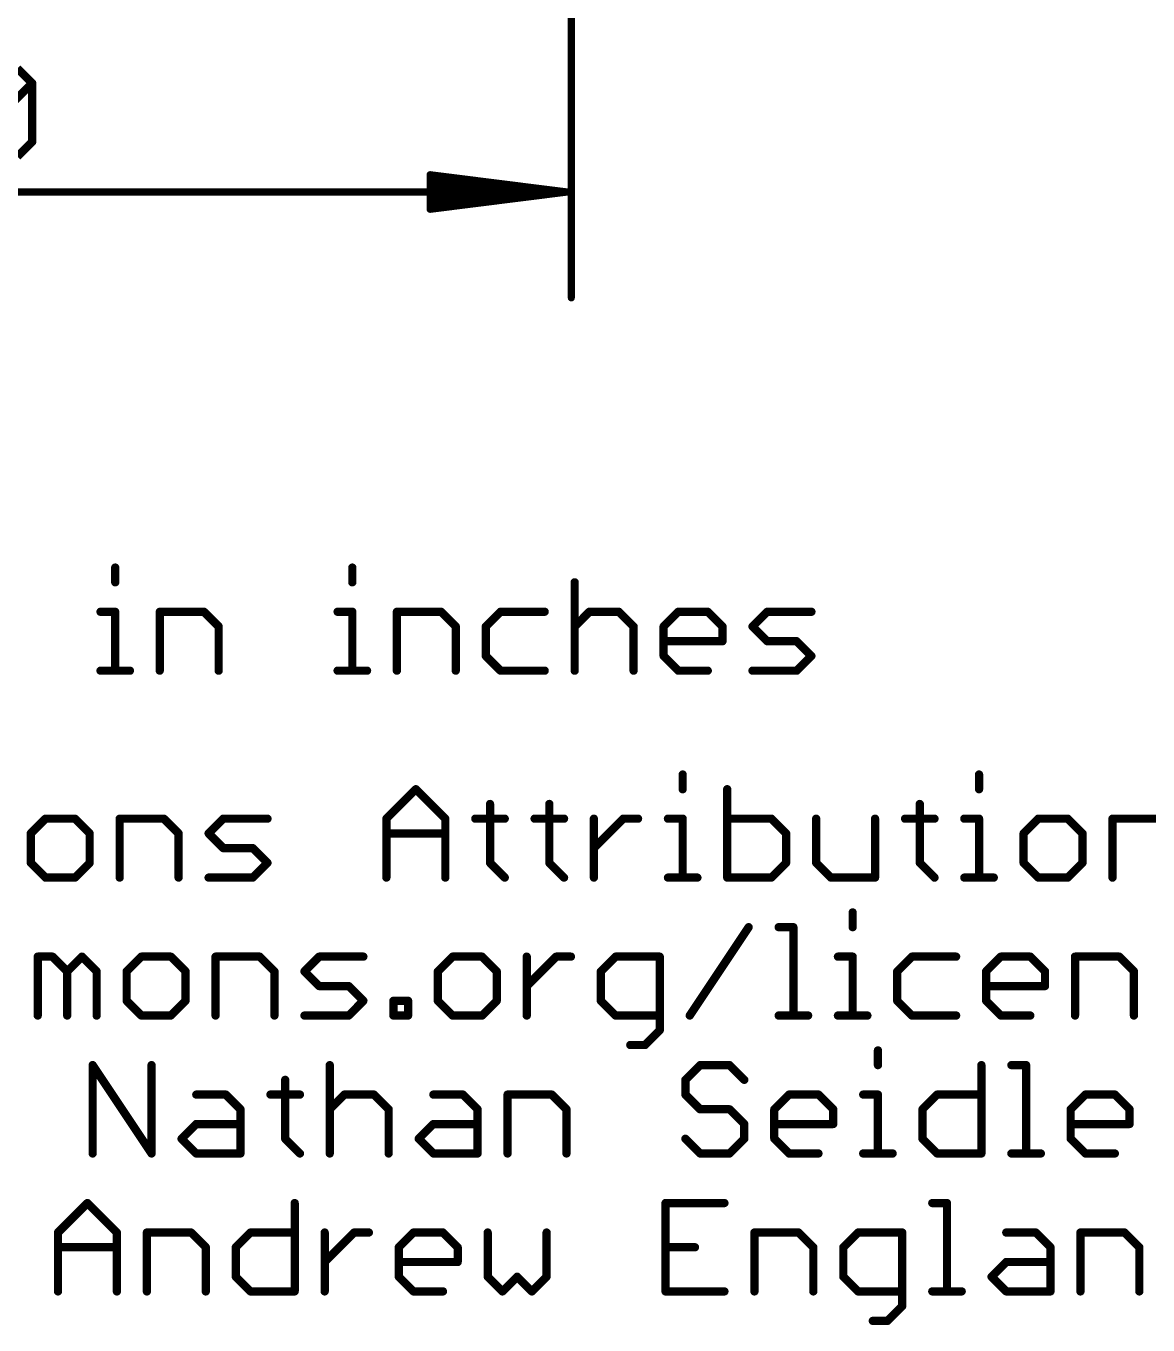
# Model space of a CAD drawing. Extents: x -34 to 73, y -25 to 40.
# Drawn here: x 15.36 to 36.02, y -24.67 to -0.75 of the extents above; entities that cross this region are included whole.
import ezdxf

# ---------------------------------------------------------------- set-up
doc = ezdxf.new("R2010")
doc.units = 0
doc.layers.add('47', color=253, linetype='CONTINUOUS')
doc.layers.add('51', color=53, linetype='CONTINUOUS')

msp = doc.modelspace()

# ---------------------------------------------------------------- linework, layer by layer
at = {"layer": '47'}
for points, const_width in [([(25.4, 0), (25.4, -5.76)], 0.13), ([(15.2012, -1.5323), (15.4724, -1.8035)], 0.1524), ([(14.3877, -2.8881), (15.4724, -1.8035)], 0.1524), ([(15.4724, -1.8035), (15.4724, -2.8881)], 0.1524), ([(15.4724, -2.8881), (15.2012, -3.1593)], 0.1524), ([(25.335, -3.81), (22.8, -3.4908)], 0.13), ([(22.8, -3.4908), (22.8, -4.1292)], 0.13), ([(25.335, -3.81), (22.8, -3.55)], 0.13), ([(0.065, -3.81), (25.335, -3.81)], 0.13), ([(25.335, -3.81), (22.8, -3.68)], 0.13), ([(22.8, -4.1292), (25.335, -3.81)], 0.13), ([(22.8, -3.94), (25.335, -3.81)], 0.13), ([(22.8, -4.07), (25.335, -3.81)], 0.13), ([(17.0018, -10.7256), (17.0018, -10.9968)], 0.1524), ([(21.3676, -10.7256), (21.3676, -10.9968)], 0.1524), ([(25.4622, -10.9968), (25.4622, -12.6238)], 0.1524), ([(16.7307, -11.5391), (17.0018, -11.5391)], 0.1524), ([(17.0018, -11.5391), (17.0018, -12.6238)], 0.1524), ([(17.8221, -12.6238), (17.8221, -11.5391)], 0.1524), ([(17.8221, -11.5391), (18.6356, -11.5391)], 0.1524), ([(18.6356, -11.5391), (18.9068, -11.8103)], 0.1524), ([(21.0964, -11.5391), (21.3676, -11.5391)], 0.1524), ([(21.3676, -11.5391), (21.3676, -12.6238)], 0.1524), ([(22.1878, -12.6238), (22.1878, -11.5391)], 0.1524), ([(22.1878, -11.5391), (23.0013, -11.5391)], 0.1524), ([(23.0013, -11.5391), (23.2725, -11.8103)], 0.1524), ([(24.0962, -11.5391), (23.825, -11.8103)], 0.1524), ([(24.9097, -11.5391), (24.0962, -11.5391)], 0.1524), ([(25.4622, -11.8103), (25.7333, -11.5391)], 0.1524), ([(25.7333, -11.5391), (26.2756, -11.5391)], 0.1524), ([(26.2756, -11.5391), (26.5468, -11.8103)], 0.1524), ([(27.0993, -11.8103), (27.3705, -11.5391)], 0.1524), ([(27.3705, -11.5391), (27.9128, -11.5391)], 0.1524), ([(27.9128, -11.5391), (28.184, -11.8103)], 0.1524), ([(28.7365, -11.8103), (29.0076, -11.5391)], 0.1524), ([(29.0076, -11.5391), (29.8211, -11.5391)], 0.1524), ([(18.9068, -11.8103), (18.9068, -12.6238)], 0.1524), ([(23.2725, -11.8103), (23.2725, -12.6238)], 0.1524), ([(23.825, -11.8103), (23.825, -12.3526)], 0.1524), ([(26.5468, -11.8103), (26.5468, -12.6238)], 0.1524), ([(27.0993, -12.3526), (27.0993, -11.8103)], 0.1524), ([(28.184, -11.8103), (28.184, -12.0815)], 0.1524), ([(29.0076, -12.0815), (28.7365, -11.8103)], 0.1524), ([(28.184, -12.0815), (27.0993, -12.0815)], 0.1524), ([(29.55, -12.0815), (29.0076, -12.0815)], 0.1524), ([(29.8211, -12.3526), (29.55, -12.0815)], 0.1524), ([(23.825, -12.3526), (24.0962, -12.6238)], 0.1524), ([(27.3705, -12.6238), (27.0993, -12.3526)], 0.1524), ([(29.55, -12.6238), (29.8211, -12.3526)], 0.1524), ([(16.7307, -12.6238), (17.273, -12.6238)], 0.1524), ([(21.0964, -12.6238), (21.6387, -12.6238)], 0.1524), ([(24.0962, -12.6238), (24.9097, -12.6238)], 0.1524), ([(27.9128, -12.6238), (27.3705, -12.6238)], 0.1524), ([(28.7365, -12.6238), (29.55, -12.6238)], 0.1524)]:
    msp.add_lwpolyline(points, dxfattribs=dict(at, const_width=const_width))
for points, const_width in [([(15.5105, -1.8035, 1), (15.4343, -1.8035)], 0.0762), ([(15.4993, -1.8304, 1), (15.4454, -1.7765)], 0.0762), ([(15.4454, -1.8304, 1), (15.4993, -1.7765)], 0.0762), ([(15.4343, -2.8881, 1), (15.5105, -2.8881)], 0.0762), ([(15.4993, -2.9151, 1), (15.4454, -2.8612)], 0.0762), ([(22.8041, -3.4585, 1), (22.7959, -3.523)], 0.065), ([(22.8325, -3.4908, 1), (22.7675, -3.4908)], 0.065), ([(22.8033, -3.5177, 1), (22.7967, -3.5823)], 0.065), ([(22.8017, -3.6475, 1), (22.7983, -3.7125)], 0.065), ([(25.3391, -3.8422, 1), (25.3309, -3.7778)], 0.065), ([(25.3309, -3.8422, 1), (25.3391, -3.7778)], 0.065), ([(25.3383, -3.8423, 1), (25.3317, -3.7777)], 0.065), ([(25.3317, -3.8423, 1), (25.3383, -3.7777)], 0.065), ([(25.3333, -3.8425, 1), (25.3367, -3.7775)], 0.065), ([(25.3367, -3.8425, 1), (25.3333, -3.7775)], 0.065), ([(25.335, -3.8425, 1), (25.335, -3.7775)], 0.065), ([(22.7983, -3.9075, 1), (22.8017, -3.9725)], 0.065), ([(22.7967, -4.0377, 1), (22.8033, -4.1023)], 0.065), ([(22.7959, -4.097, 1), (22.8041, -4.1615)], 0.065), ([(22.7675, -4.1292, 1), (22.8325, -4.1292)], 0.065), ([(25.3675, -5.76, 1), (25.4325, -5.76)], 0.065), ([(17.0399, -10.7256, 1), (16.9637, -10.7256)], 0.0762), ([(21.4057, -10.7256, 1), (21.3295, -10.7256)], 0.0762), ([(16.9637, -10.9968, 1), (17.0399, -10.9968)], 0.0762), ([(21.3295, -10.9968, 1), (21.4057, -10.9968)], 0.0762), ([(25.5003, -10.9968, 1), (25.4241, -10.9968)], 0.0762), ([(16.7307, -11.501, 1), (16.7307, -11.5772)], 0.0762), ([(17.0399, -11.5391, 1), (16.9637, -11.5391)], 0.0762), ([(17.0018, -11.5772, 1), (17.0018, -11.501)], 0.0762), ([(17.8602, -11.5391, 1), (17.784, -11.5391)], 0.0762), ([(17.8221, -11.501, 1), (17.8221, -11.5772)], 0.0762), ([(18.6625, -11.5122, 1), (18.6086, -11.5661)], 0.0762), ([(18.6356, -11.5772, 1), (18.6356, -11.501)], 0.0762), ([(21.0964, -11.501, 1), (21.0964, -11.5772)], 0.0762), ([(21.4057, -11.5391, 1), (21.3295, -11.5391)], 0.0762), ([(21.3676, -11.5772, 1), (21.3676, -11.501)], 0.0762), ([(22.2259, -11.5391, 1), (22.1497, -11.5391)], 0.0762), ([(22.1878, -11.501, 1), (22.1878, -11.5772)], 0.0762), ([(23.0283, -11.5122, 1), (22.9744, -11.5661)], 0.0762), ([(23.0013, -11.5772, 1), (23.0013, -11.501)], 0.0762), ([(24.0962, -11.501, 1), (24.0962, -11.5772)], 0.0762), ([(24.1231, -11.5661, 1), (24.0692, -11.5122)], 0.0762), ([(24.9097, -11.5772, 1), (24.9097, -11.501)], 0.0762), ([(25.7333, -11.501, 1), (25.7333, -11.5772)], 0.0762), ([(25.7603, -11.5661, 1), (25.7064, -11.5122)], 0.0762), ([(26.3026, -11.5122, 1), (26.2487, -11.5661)], 0.0762), ([(26.2756, -11.5772, 1), (26.2756, -11.501)], 0.0762), ([(27.3705, -11.501, 1), (27.3705, -11.5772)], 0.0762), ([(27.3974, -11.5661, 1), (27.3435, -11.5122)], 0.0762), ([(27.9397, -11.5122, 1), (27.8859, -11.5661)], 0.0762), ([(27.9128, -11.5772, 1), (27.9128, -11.501)], 0.0762), ([(29.0076, -11.501, 1), (29.0076, -11.5772)], 0.0762), ([(29.0346, -11.5661, 1), (28.9807, -11.5122)], 0.0762), ([(29.8211, -11.5772, 1), (29.8211, -11.501)], 0.0762), ([(18.9449, -11.8103, 1), (18.8687, -11.8103)], 0.0762), ([(18.8798, -11.8372, 1), (18.9337, -11.7834)], 0.0762), ([(23.3106, -11.8103, 1), (23.2344, -11.8103)], 0.0762), ([(23.2456, -11.8372, 1), (23.2994, -11.7834)], 0.0762), ([(23.8631, -11.8103, 1), (23.7869, -11.8103)], 0.0762), ([(23.7981, -11.7834, 1), (23.8519, -11.8372)], 0.0762), ([(25.4352, -11.7834, 1), (25.4891, -11.8372)], 0.0762), ([(26.5849, -11.8103, 1), (26.5087, -11.8103)], 0.0762), ([(26.5199, -11.8372, 1), (26.5738, -11.7834)], 0.0762), ([(27.1374, -11.8103, 1), (27.0612, -11.8103)], 0.0762), ([(27.0724, -11.7834, 1), (27.1263, -11.8372)], 0.0762), ([(28.2221, -11.8103, 1), (28.1459, -11.8103)], 0.0762), ([(28.157, -11.8372, 1), (28.2109, -11.7834)], 0.0762), ([(28.7634, -11.7834, 1), (28.7095, -11.8372)], 0.0762), ([(28.7095, -11.7834, 1), (28.7634, -11.8372)], 0.0762), ([(27.0993, -12.0434, 1), (27.0993, -12.1196)], 0.0762), ([(28.1459, -12.0815, 1), (28.2221, -12.0815)], 0.0762), ([(28.184, -12.1196, 1), (28.184, -12.0434)], 0.0762), ([(29.0076, -12.0434, 1), (29.0076, -12.1196)], 0.0762), ([(28.9807, -12.1084, 1), (29.0346, -12.0545)], 0.0762), ([(29.5769, -12.0545, 1), (29.523, -12.1084)], 0.0762), ([(29.55, -12.1196, 1), (29.55, -12.0434)], 0.0762), ([(23.8519, -12.3257, 1), (23.7981, -12.3796)], 0.0762), ([(23.7869, -12.3526, 1), (23.8631, -12.3526)], 0.0762), ([(27.1263, -12.3257, 1), (27.0724, -12.3796)], 0.0762), ([(27.0612, -12.3526, 1), (27.1374, -12.3526)], 0.0762), ([(29.8481, -12.3796, 1), (29.7942, -12.3257)], 0.0762), ([(29.7942, -12.3796, 1), (29.8481, -12.3257)], 0.0762), ([(16.7307, -12.5857, 1), (16.7307, -12.6619)], 0.0762), ([(16.9637, -12.6238, 1), (17.0399, -12.6238)], 0.0762), ([(17.273, -12.6619, 1), (17.273, -12.5857)], 0.0762), ([(17.784, -12.6238, 1), (17.8602, -12.6238)], 0.0762), ([(18.8687, -12.6238, 1), (18.9449, -12.6238)], 0.0762), ([(21.0964, -12.5857, 1), (21.0964, -12.6619)], 0.0762), ([(21.3295, -12.6238, 1), (21.4057, -12.6238)], 0.0762), ([(21.6387, -12.6619, 1), (21.6387, -12.5857)], 0.0762), ([(22.1497, -12.6238, 1), (22.2259, -12.6238)], 0.0762), ([(23.2344, -12.6238, 1), (23.3106, -12.6238)], 0.0762), ([(24.0962, -12.5857, 1), (24.0962, -12.6619)], 0.0762), ([(24.0692, -12.6507, 1), (24.1231, -12.5969)], 0.0762), ([(24.9097, -12.6619, 1), (24.9097, -12.5857)], 0.0762), ([(25.4241, -12.6238, 1), (25.5003, -12.6238)], 0.0762), ([(26.5087, -12.6238, 1), (26.5849, -12.6238)], 0.0762), ([(27.3705, -12.5857, 1), (27.3705, -12.6619)], 0.0762), ([(27.3435, -12.6507, 1), (27.3974, -12.5969)], 0.0762), ([(27.9128, -12.6619, 1), (27.9128, -12.5857)], 0.0762), ([(28.7365, -12.5857, 1), (28.7365, -12.6619)], 0.0762), ([(29.523, -12.5969, 1), (29.5769, -12.6507)], 0.0762), ([(29.55, -12.6619, 1), (29.55, -12.5857)], 0.0762)]:
    msp.add_lwpolyline(points, format="xyb", dxfattribs=dict(at, const_width=const_width))
at = {"layer": '51', "const_width": 0.1524}
for points in [[(27.4507, -14.5356), (27.4507, -14.8068)], [(32.9079, -14.5356), (32.9079, -14.8068)], [(21.9952, -15.3491), (22.5376, -14.8068)], [(22.5376, -14.8068), (23.0799, -15.3491)], [(28.271, -14.8068), (28.271, -16.4338)], [(23.9036, -15.078), (23.9036, -16.1626)], [(24.995, -15.078), (24.995, -16.1626)], [(31.8165, -15.078), (31.8165, -16.1626)], [(15.7178, -15.3491), (15.4466, -15.6203)], [(16.2601, -15.3491), (15.7178, -15.3491)], [(16.5313, -15.6203), (16.2601, -15.3491)], [(17.0838, -16.4338), (17.0838, -15.3491)], [(17.0838, -15.3491), (17.8973, -15.3491)], [(17.8973, -15.3491), (18.1684, -15.6203)], [(18.7209, -15.6203), (18.9921, -15.3491)], [(18.9921, -15.3491), (19.8056, -15.3491)], [(21.9952, -16.4338), (21.9952, -15.3491)], [(23.0799, -15.3491), (23.0799, -16.4338)], [(23.6324, -15.3491), (24.1747, -15.3491)], [(24.7238, -15.3491), (25.2662, -15.3491)], [(25.8153, -16.4338), (25.8153, -15.3491)], [(25.8153, -15.8915), (26.3576, -15.3491)], [(26.3576, -15.3491), (26.6288, -15.3491)], [(27.1796, -15.3491), (27.4507, -15.3491)], [(27.4507, -15.3491), (27.4507, -16.4338)], [(29.0845, -15.3491), (28.271, -15.3491)], [(29.3557, -15.6203), (29.0845, -15.3491)], [(29.9082, -15.3491), (29.9082, -16.1626)], [(30.9928, -16.4338), (30.9928, -15.3491)], [(31.5453, -15.3491), (32.0876, -15.3491)], [(32.6367, -15.3491), (32.9079, -15.3491)], [(32.9079, -15.3491), (32.9079, -16.4338)], [(33.9993, -15.3491), (33.7282, -15.6203)], [(34.5417, -15.3491), (33.9993, -15.3491)], [(34.8128, -15.6203), (34.5417, -15.3491)], [(35.3653, -16.4338), (35.3653, -15.3491)], [(35.3653, -15.3491), (36.1788, -15.3491)], [(15.4466, -15.6203), (15.4466, -16.1626)], [(16.5313, -16.1626), (16.5313, -15.6203)], [(18.1684, -15.6203), (18.1684, -16.4338)], [(18.9921, -15.8915), (18.7209, -15.6203)], [(21.9952, -15.6203), (23.0799, -15.6203)], [(29.3557, -16.1626), (29.3557, -15.6203)], [(33.7282, -15.6203), (33.7282, -16.1626)], [(34.8128, -16.1626), (34.8128, -15.6203)], [(19.5344, -15.8915), (18.9921, -15.8915)], [(19.8056, -16.1626), (19.5344, -15.8915)], [(15.4466, -16.1626), (15.7178, -16.4338)], [(16.2601, -16.4338), (16.5313, -16.1626)], [(19.5344, -16.4338), (19.8056, -16.1626)], [(23.9036, -16.1626), (24.1747, -16.4338)], [(24.995, -16.1626), (25.2662, -16.4338)], [(29.0845, -16.4338), (29.3557, -16.1626)], [(29.9082, -16.1626), (30.1793, -16.4338)], [(31.8165, -16.1626), (32.0876, -16.4338)], [(33.7282, -16.1626), (33.9993, -16.4338)], [(34.5417, -16.4338), (34.8128, -16.1626)], [(15.7178, -16.4338), (16.2601, -16.4338)], [(18.7209, -16.4338), (19.5344, -16.4338)], [(27.1796, -16.4338), (27.7219, -16.4338)], [(28.271, -16.4338), (29.0845, -16.4338)], [(30.1793, -16.4338), (30.9928, -16.4338)], [(32.6367, -16.4338), (33.1791, -16.4338)], [(33.9993, -16.4338), (34.5417, -16.4338)], [(30.5806, -17.0756), (30.5806, -17.3468)], [(27.5808, -18.9738), (28.6655, -17.3468)], [(29.218, -17.3468), (29.4891, -17.3468)], [(29.4891, -17.3468), (29.4891, -18.9738)], [(15.575, -18.9738), (15.575, -17.8891)], [(15.575, -17.8891), (15.8462, -17.8891)], [(15.8462, -17.8891), (16.1173, -18.1603)], [(16.1173, -18.1603), (16.3885, -17.8891)], [(16.3885, -17.8891), (16.6597, -18.1603)], [(17.4833, -17.8891), (17.2122, -18.1603)], [(18.0257, -17.8891), (17.4833, -17.8891)], [(18.2968, -18.1603), (18.0257, -17.8891)], [(18.8493, -18.9738), (18.8493, -17.8891)], [(18.8493, -17.8891), (19.6628, -17.8891)], [(19.6628, -17.8891), (19.934, -18.1603)], [(20.4865, -18.1603), (20.7576, -17.8891)], [(20.7576, -17.8891), (21.5711, -17.8891)], [(23.2134, -17.8891), (22.9422, -18.1603)], [(23.7557, -17.8891), (23.2134, -17.8891)], [(24.0269, -18.1603), (23.7557, -17.8891)], [(24.5794, -18.9738), (24.5794, -17.8891)], [(24.5794, -18.4315), (25.1217, -17.8891)], [(25.1217, -17.8891), (25.3929, -17.8891)], [(26.2148, -17.8891), (25.9437, -18.1603)], [(27.0283, -17.8891), (26.2148, -17.8891)], [(27.0283, -19.245), (27.0283, -17.8891)], [(30.3094, -17.8891), (30.5806, -17.8891)], [(30.5806, -17.8891), (30.5806, -18.9738)], [(31.672, -17.8891), (31.4009, -18.1603)], [(32.4855, -17.8891), (31.672, -17.8891)], [(33.038, -18.1603), (33.3092, -17.8891)], [(33.3092, -17.8891), (33.8515, -17.8891)], [(33.8515, -17.8891), (34.1227, -18.1603)], [(34.6752, -18.9738), (34.6752, -17.8891)], [(34.6752, -17.8891), (35.4887, -17.8891)], [(35.4887, -17.8891), (35.7598, -18.1603)], [(16.1173, -18.1603), (16.1173, -18.9738)], [(16.6597, -18.1603), (16.6597, -18.9738)], [(17.2122, -18.1603), (17.2122, -18.7026)], [(18.2968, -18.7026), (18.2968, -18.1603)], [(19.934, -18.1603), (19.934, -18.9738)], [(20.7576, -18.4315), (20.4865, -18.1603)], [(22.9422, -18.1603), (22.9422, -18.7026)], [(24.0269, -18.7026), (24.0269, -18.1603)], [(25.9437, -18.1603), (25.9437, -18.7026)], [(31.4009, -18.1603), (31.4009, -18.7026)], [(33.038, -18.7026), (33.038, -18.1603)], [(34.1227, -18.1603), (34.1227, -18.4315)], [(35.7598, -18.1603), (35.7598, -18.9738)], [(21.3, -18.4315), (20.7576, -18.4315)], [(21.5711, -18.7026), (21.3, -18.4315)], [(34.1227, -18.4315), (33.038, -18.4315)], [(17.2122, -18.7026), (17.4833, -18.9738)], [(18.0257, -18.9738), (18.2968, -18.7026)], [(21.3, -18.9738), (21.5711, -18.7026)], [(22.1236, -18.9738), (22.1236, -18.7026)], [(22.1236, -18.7026), (22.3948, -18.7026)], [(22.3948, -18.7026), (22.3948, -18.9738)], [(22.9422, -18.7026), (23.2134, -18.9738)], [(23.7557, -18.9738), (24.0269, -18.7026)], [(25.9437, -18.7026), (26.2148, -18.9738)], [(31.4009, -18.7026), (31.672, -18.9738)], [(33.3092, -18.9738), (33.038, -18.7026)], [(17.4833, -18.9738), (18.0257, -18.9738)], [(20.4865, -18.9738), (21.3, -18.9738)], [(22.3948, -18.9738), (22.1236, -18.9738)], [(23.2134, -18.9738), (23.7557, -18.9738)], [(26.2148, -18.9738), (27.0283, -18.9738)], [(29.218, -18.9738), (29.7603, -18.9738)], [(30.3094, -18.9738), (30.8517, -18.9738)], [(31.672, -18.9738), (32.4855, -18.9738)], [(33.8515, -18.9738), (33.3092, -18.9738)], [(26.7572, -19.5161), (27.0283, -19.245)], [(26.486, -19.5161), (26.7572, -19.5161)], [(31.0461, -19.6156), (31.0461, -19.8868)], [(16.5862, -21.5138), (16.5862, -19.8868)], [(16.5862, -19.8868), (17.6709, -21.5138)], [(17.6709, -21.5138), (17.6709, -19.8868)], [(20.952, -19.8868), (20.952, -21.5138)], [(27.7717, -19.8868), (27.5006, -20.158)], [(28.3141, -19.8868), (27.7717, -19.8868)], [(28.5852, -20.158), (28.3141, -19.8868)], [(32.951, -19.8868), (32.951, -21.5138)], [(33.5035, -19.8868), (33.7746, -19.8868)], [(33.7746, -19.8868), (33.7746, -21.5138)], [(20.1317, -20.158), (20.1317, -21.2426)], [(27.5006, -20.158), (27.5006, -20.4291)], [(18.4945, -20.4291), (19.0369, -20.4291)], [(19.0369, -20.4291), (19.308, -20.7003)], [(19.8605, -20.4291), (20.4028, -20.4291)], [(20.952, -20.7003), (21.2231, -20.4291)], [(21.2231, -20.4291), (21.7654, -20.4291)], [(21.7654, -20.4291), (22.0366, -20.7003)], [(22.8603, -20.4291), (23.4026, -20.4291)], [(23.4026, -20.4291), (23.6738, -20.7003)], [(24.2263, -21.5138), (24.2263, -20.4291)], [(24.2263, -20.4291), (25.0398, -20.4291)], [(25.0398, -20.4291), (25.3109, -20.7003)], [(27.5006, -20.4291), (27.7717, -20.7003)], [(29.1377, -20.7003), (29.4089, -20.4291)], [(29.4089, -20.4291), (29.9512, -20.4291)], [(29.9512, -20.4291), (30.2224, -20.7003)], [(30.7749, -20.4291), (31.0461, -20.4291)], [(31.0461, -20.4291), (31.0461, -21.5138)], [(31.8663, -20.7003), (32.1375, -20.4291)], [(32.1375, -20.4291), (32.951, -20.4291)], [(34.5949, -20.7003), (34.8661, -20.4291)], [(34.8661, -20.4291), (35.4084, -20.4291)], [(35.4084, -20.4291), (35.6796, -20.7003)], [(19.308, -20.7003), (19.308, -21.5138)], [(22.0366, -20.7003), (22.0366, -21.5138)], [(23.6738, -20.7003), (23.6738, -21.5138)], [(25.3109, -20.7003), (25.3109, -21.5138)], [(27.7717, -20.7003), (28.3141, -20.7003)], [(28.3141, -20.7003), (28.5852, -20.9715)], [(29.1377, -21.2426), (29.1377, -20.7003)], [(30.2224, -20.7003), (30.2224, -20.9715)], [(31.8663, -21.2426), (31.8663, -20.7003)], [(34.5949, -21.2426), (34.5949, -20.7003)], [(35.6796, -20.7003), (35.6796, -20.9715)], [(18.2234, -21.2426), (18.4945, -20.9715)], [(18.4945, -20.9715), (19.308, -20.9715)], [(22.5891, -21.2426), (22.8603, -20.9715)], [(22.8603, -20.9715), (23.6738, -20.9715)], [(28.5852, -20.9715), (28.5852, -21.2426)], [(30.2224, -20.9715), (29.1377, -20.9715)], [(35.6796, -20.9715), (34.5949, -20.9715)], [(18.4945, -21.5138), (18.2234, -21.2426)], [(20.1317, -21.2426), (20.4028, -21.5138)], [(22.8603, -21.5138), (22.5891, -21.2426)], [(27.7717, -21.5138), (27.5006, -21.2426)], [(28.5852, -21.2426), (28.3141, -21.5138)], [(29.4089, -21.5138), (29.1377, -21.2426)], [(32.1375, -21.5138), (31.8663, -21.2426)], [(34.8661, -21.5138), (34.5949, -21.2426)], [(19.308, -21.5138), (18.4945, -21.5138)], [(23.6738, -21.5138), (22.8603, -21.5138)], [(28.3141, -21.5138), (27.7717, -21.5138)], [(29.9512, -21.5138), (29.4089, -21.5138)], [(30.7749, -21.5138), (31.3172, -21.5138)], [(32.951, -21.5138), (32.1375, -21.5138)], [(33.5035, -21.5138), (34.0458, -21.5138)], [(35.4084, -21.5138), (34.8661, -21.5138)], [(15.9476, -22.9691), (16.4899, -22.4268)], [(16.4899, -22.4268), (17.0322, -22.9691)], [(20.3065, -22.4268), (20.3065, -24.0538)], [(28.2194, -22.4268), (27.1348, -22.4268)], [(27.1348, -22.4268), (27.1348, -24.0538)], [(32.0463, -22.4268), (32.3174, -22.4268)], [(32.3174, -22.4268), (32.3174, -24.0538)], [(15.9476, -24.0538), (15.9476, -22.9691)], [(17.0322, -22.9691), (17.0322, -24.0538)], [(17.5847, -24.0538), (17.5847, -22.9691)], [(17.5847, -22.9691), (18.3982, -22.9691)], [(18.3982, -22.9691), (18.6694, -23.2403)], [(19.2219, -23.2403), (19.493, -22.9691)], [(19.493, -22.9691), (20.3065, -22.9691)], [(20.859, -24.0538), (20.859, -22.9691)], [(20.859, -23.5115), (21.4013, -22.9691)], [(21.4013, -22.9691), (21.6725, -22.9691)], [(22.2233, -23.2403), (22.4945, -22.9691)], [(22.4945, -22.9691), (23.0368, -22.9691)], [(23.0368, -22.9691), (23.308, -23.2403)], [(23.8605, -22.9691), (23.8605, -23.7826)], [(24.9451, -23.7826), (24.9451, -22.9691)], [(28.7719, -24.0538), (28.7719, -22.9691)], [(28.7719, -22.9691), (29.5854, -22.9691)], [(29.5854, -22.9691), (29.8566, -23.2403)], [(30.6803, -22.9691), (30.4091, -23.2403)], [(31.4938, -22.9691), (30.6803, -22.9691)], [(31.4938, -24.325), (31.4938, -22.9691)], [(33.4089, -22.9691), (33.9512, -22.9691)], [(33.9512, -22.9691), (34.2223, -23.2403)], [(34.7748, -24.0538), (34.7748, -22.9691)], [(34.7748, -22.9691), (35.5883, -22.9691)], [(35.5883, -22.9691), (35.8595, -23.2403)], [(15.9476, -23.2403), (17.0322, -23.2403)], [(18.6694, -23.2403), (18.6694, -24.0538)], [(19.2219, -23.7826), (19.2219, -23.2403)], [(22.2233, -23.7826), (22.2233, -23.2403)], [(23.308, -23.2403), (23.308, -23.5115)], [(27.1348, -23.2403), (27.6771, -23.2403)], [(29.8566, -23.2403), (29.8566, -24.0538)], [(30.4091, -23.2403), (30.4091, -23.7826)], [(34.2223, -23.2403), (34.2223, -24.0538)], [(35.8595, -23.2403), (35.8595, -24.0538)], [(23.308, -23.5115), (22.2233, -23.5115)], [(33.1377, -23.7826), (33.4089, -23.5115)], [(33.4089, -23.5115), (34.2223, -23.5115)], [(19.493, -24.0538), (19.2219, -23.7826)], [(22.4945, -24.0538), (22.2233, -23.7826)], [(23.8605, -23.7826), (24.1316, -24.0538)], [(24.1316, -24.0538), (24.4028, -23.7826)], [(24.4028, -23.7826), (24.674, -24.0538)], [(24.674, -24.0538), (24.9451, -23.7826)], [(30.4091, -23.7826), (30.6803, -24.0538)], [(33.4089, -24.0538), (33.1377, -23.7826)], [(20.3065, -24.0538), (19.493, -24.0538)], [(23.0368, -24.0538), (22.4945, -24.0538)], [(27.1348, -24.0538), (28.2194, -24.0538)], [(30.6803, -24.0538), (31.4938, -24.0538)], [(32.0463, -24.0538), (32.5886, -24.0538)], [(34.2223, -24.0538), (33.4089, -24.0538)], [(31.2226, -24.5961), (31.4938, -24.325)], [(30.9514, -24.5961), (31.2226, -24.5961)]]:
    msp.add_lwpolyline(points, dxfattribs=at)
at = {"layer": '51', "const_width": 0.0762}
for points in [[(27.4888, -14.5356, 1), (27.4126, -14.5356)], [(32.946, -14.5356, 1), (32.8698, -14.5356)], [(22.5645, -14.7799, 1), (22.5106, -14.8338)], [(22.5645, -14.8338, 1), (22.5106, -14.7799)], [(27.4126, -14.8068, 1), (27.4888, -14.8068)], [(28.3091, -14.8068, 1), (28.2329, -14.8068)], [(32.8698, -14.8068, 1), (32.946, -14.8068)], [(23.9417, -15.078, 1), (23.8655, -15.078)], [(25.0331, -15.078, 1), (24.9569, -15.078)], [(31.8546, -15.078, 1), (31.7784, -15.078)], [(15.7178, -15.311, 1), (15.7178, -15.3872)], [(15.7447, -15.3761, 1), (15.6908, -15.3222)], [(16.287, -15.3222, 1), (16.2332, -15.3761)], [(16.2601, -15.3872, 1), (16.2601, -15.311)], [(17.1219, -15.3491, 1), (17.0457, -15.3491)], [(17.0838, -15.311, 1), (17.0838, -15.3872)], [(17.9242, -15.3222, 1), (17.8703, -15.3761)], [(17.8973, -15.3872, 1), (17.8973, -15.311)], [(18.9921, -15.311, 1), (18.9921, -15.3872)], [(19.019, -15.3761, 1), (18.9651, -15.3222)], [(19.8056, -15.3872, 1), (19.8056, -15.311)], [(22.0333, -15.3491, 1), (21.9571, -15.3491)], [(21.9683, -15.3222, 1), (22.0222, -15.3761)], [(23.118, -15.3491, 1), (23.0418, -15.3491)], [(23.0529, -15.3761, 1), (23.1068, -15.3222)], [(23.6324, -15.311, 1), (23.6324, -15.3872)], [(24.1747, -15.3872, 1), (24.1747, -15.311)], [(24.7238, -15.311, 1), (24.7238, -15.3872)], [(25.2662, -15.3872, 1), (25.2662, -15.311)], [(25.8534, -15.3491, 1), (25.7772, -15.3491)], [(26.3576, -15.311, 1), (26.3576, -15.3872)], [(26.3845, -15.3761, 1), (26.3306, -15.3222)], [(26.6288, -15.3872, 1), (26.6288, -15.311)], [(27.1796, -15.311, 1), (27.1796, -15.3872)], [(27.4888, -15.3491, 1), (27.4126, -15.3491)], [(27.4507, -15.3872, 1), (27.4507, -15.311)], [(28.271, -15.311, 1), (28.271, -15.3872)], [(29.1114, -15.3222, 1), (29.0575, -15.3761)], [(29.0845, -15.3872, 1), (29.0845, -15.311)], [(29.9463, -15.3491, 1), (29.8701, -15.3491)], [(31.0309, -15.3491, 1), (30.9547, -15.3491)], [(31.5453, -15.311, 1), (31.5453, -15.3872)], [(32.0876, -15.3872, 1), (32.0876, -15.311)], [(32.6367, -15.311, 1), (32.6367, -15.3872)], [(32.946, -15.3491, 1), (32.8698, -15.3491)], [(32.9079, -15.3872, 1), (32.9079, -15.311)], [(33.9993, -15.311, 1), (33.9993, -15.3872)], [(34.0263, -15.3761, 1), (33.9724, -15.3222)], [(34.5686, -15.3222, 1), (34.5147, -15.3761)], [(34.5417, -15.3872, 1), (34.5417, -15.311)], [(35.4034, -15.3491, 1), (35.3272, -15.3491)], [(35.3653, -15.311, 1), (35.3653, -15.3872)], [(15.4847, -15.6203, 1), (15.4085, -15.6203)], [(16.5694, -15.6203, 1), (16.4932, -15.6203)], [(18.2065, -15.6203, 1), (18.1303, -15.6203)], [(18.7479, -15.5934, 1), (18.694, -15.6472)], [(21.9952, -15.5822, 1), (21.9952, -15.6584)], [(23.0799, -15.6584, 1), (23.0799, -15.5822)], [(29.3938, -15.6203, 1), (29.3176, -15.6203)], [(33.7663, -15.6203, 1), (33.6901, -15.6203)], [(34.8509, -15.6203, 1), (34.7747, -15.6203)], [(15.4197, -15.5934, 1), (15.4735, -15.6472)], [(16.5043, -15.6472, 1), (16.5582, -15.5934)], [(18.1415, -15.6472, 1), (18.1954, -15.5934)], [(18.694, -15.5934, 1), (18.7479, -15.6472)], [(29.3287, -15.6472, 1), (29.3826, -15.5934)], [(33.7012, -15.5934, 1), (33.7551, -15.6472)], [(34.7859, -15.6472, 1), (34.8398, -15.5934)], [(18.9921, -15.8534, 1), (18.9921, -15.9296)], [(18.9651, -15.9184, 1), (19.019, -15.8645)], [(19.5614, -15.8645, 1), (19.5075, -15.9184)], [(19.5344, -15.9296, 1), (19.5344, -15.8534)], [(25.7883, -15.8645, 1), (25.8422, -15.9184)], [(15.4735, -16.1357, 1), (15.4197, -16.1896)], [(15.4085, -16.1626, 1), (15.4847, -16.1626)], [(16.4932, -16.1626, 1), (16.5694, -16.1626)], [(16.5582, -16.1896, 1), (16.5043, -16.1357)], [(19.8325, -16.1896, 1), (19.7786, -16.1357)], [(19.7786, -16.1896, 1), (19.8325, -16.1357)], [(23.9305, -16.1357, 1), (23.8766, -16.1896)], [(23.8655, -16.1626, 1), (23.9417, -16.1626)], [(25.0219, -16.1357, 1), (24.968, -16.1896)], [(24.9569, -16.1626, 1), (25.0331, -16.1626)], [(29.3176, -16.1626, 1), (29.3938, -16.1626)], [(29.3826, -16.1896, 1), (29.3287, -16.1357)], [(29.9351, -16.1357, 1), (29.8812, -16.1896)], [(29.8701, -16.1626, 1), (29.9463, -16.1626)], [(31.8434, -16.1357, 1), (31.7895, -16.1896)], [(31.7784, -16.1626, 1), (31.8546, -16.1626)], [(33.7551, -16.1357, 1), (33.7012, -16.1896)], [(33.6901, -16.1626, 1), (33.7663, -16.1626)], [(34.7747, -16.1626, 1), (34.8509, -16.1626)], [(34.8398, -16.1896, 1), (34.7859, -16.1357)], [(15.7178, -16.3957, 1), (15.7178, -16.4719)], [(15.6908, -16.4607, 1), (15.7447, -16.4069)], [(16.2332, -16.4069, 1), (16.287, -16.4607)], [(16.2601, -16.4719, 1), (16.2601, -16.3957)], [(17.0457, -16.4338, 1), (17.1219, -16.4338)], [(18.1303, -16.4338, 1), (18.2065, -16.4338)], [(18.7209, -16.3957, 1), (18.7209, -16.4719)], [(19.5075, -16.4069, 1), (19.5614, -16.4607)], [(19.5344, -16.4719, 1), (19.5344, -16.3957)], [(21.9571, -16.4338, 1), (22.0333, -16.4338)], [(23.0418, -16.4338, 1), (23.118, -16.4338)], [(24.1478, -16.4607, 1), (24.2017, -16.4069)], [(25.2392, -16.4607, 1), (25.2931, -16.4069)], [(25.7772, -16.4338, 1), (25.8534, -16.4338)], [(27.1796, -16.3957, 1), (27.1796, -16.4719)], [(27.4126, -16.4338, 1), (27.4888, -16.4338)], [(27.7219, -16.4719, 1), (27.7219, -16.3957)], [(28.271, -16.3957, 1), (28.271, -16.4719)], [(28.2329, -16.4338, 1), (28.3091, -16.4338)], [(29.0576, -16.4069, 1), (29.1114, -16.4607)], [(29.0845, -16.4719, 1), (29.0845, -16.3957)], [(30.1793, -16.3957, 1), (30.1793, -16.4719)], [(30.1524, -16.4607, 1), (30.2063, -16.4069)], [(30.9547, -16.4338, 1), (31.0309, -16.4338)], [(30.9928, -16.4719, 1), (30.9928, -16.3957)], [(32.0607, -16.4607, 1), (32.1146, -16.4069)], [(32.6367, -16.3957, 1), (32.6367, -16.4719)], [(32.8698, -16.4338, 1), (32.946, -16.4338)], [(33.1791, -16.4719, 1), (33.1791, -16.3957)], [(33.9993, -16.3957, 1), (33.9993, -16.4719)], [(33.9724, -16.4607, 1), (34.0263, -16.4069)], [(34.5147, -16.4069, 1), (34.5686, -16.4607)], [(34.5417, -16.4719, 1), (34.5417, -16.3957)], [(35.3272, -16.4338, 1), (35.4034, -16.4338)], [(30.6187, -17.0756, 1), (30.5425, -17.0756)], [(28.6972, -17.3679, 1), (28.6338, -17.3257)], [(29.218, -17.3087, 1), (29.218, -17.3849)], [(29.5272, -17.3468, 1), (29.451, -17.3468)], [(29.4891, -17.3849, 1), (29.4891, -17.3087)], [(30.5425, -17.3468, 1), (30.6187, -17.3468)], [(15.6131, -17.8891, 1), (15.5369, -17.8891)], [(15.575, -17.851, 1), (15.575, -17.9272)], [(15.8731, -17.8622, 1), (15.8192, -17.9161)], [(15.8462, -17.9272, 1), (15.8462, -17.851)], [(16.4154, -17.8622, 1), (16.3616, -17.9161)], [(16.4154, -17.9161, 1), (16.3616, -17.8622)], [(17.4833, -17.851, 1), (17.4833, -17.9272)], [(17.5103, -17.9161, 1), (17.4564, -17.8622)], [(18.0526, -17.8622, 1), (17.9987, -17.9161)], [(18.0257, -17.9272, 1), (18.0257, -17.851)], [(18.8874, -17.8891, 1), (18.8112, -17.8891)], [(18.8493, -17.851, 1), (18.8493, -17.9272)], [(19.6898, -17.8622, 1), (19.6359, -17.9161)], [(19.6628, -17.9272, 1), (19.6628, -17.851)], [(20.7576, -17.851, 1), (20.7576, -17.9272)], [(20.7846, -17.9161, 1), (20.7307, -17.8622)], [(21.5711, -17.9272, 1), (21.5711, -17.851)], [(23.2134, -17.851, 1), (23.2134, -17.9272)], [(23.2403, -17.9161, 1), (23.1864, -17.8622)], [(23.7827, -17.8622, 1), (23.7288, -17.9161)], [(23.7557, -17.9272, 1), (23.7557, -17.851)], [(24.6175, -17.8891, 1), (24.5413, -17.8891)], [(25.1217, -17.851, 1), (25.1217, -17.9272)], [(25.1486, -17.9161, 1), (25.0948, -17.8622)], [(25.3929, -17.9272, 1), (25.3929, -17.851)], [(26.2148, -17.851, 1), (26.2148, -17.9272)], [(26.2418, -17.9161, 1), (26.1879, -17.8622)], [(27.0664, -17.8891, 1), (26.9902, -17.8891)], [(27.0283, -17.9272, 1), (27.0283, -17.851)], [(30.3094, -17.851, 1), (30.3094, -17.9272)], [(30.6187, -17.8891, 1), (30.5425, -17.8891)], [(30.5806, -17.9272, 1), (30.5806, -17.851)], [(31.672, -17.851, 1), (31.672, -17.9272)], [(31.699, -17.9161, 1), (31.6451, -17.8622)], [(32.4855, -17.9272, 1), (32.4855, -17.851)], [(33.3092, -17.851, 1), (33.3092, -17.9272)], [(33.3361, -17.9161, 1), (33.2822, -17.8622)], [(33.8784, -17.8622, 1), (33.8246, -17.9161)], [(33.8515, -17.9272, 1), (33.8515, -17.851)], [(34.7133, -17.8891, 1), (34.6371, -17.8891)], [(34.6752, -17.851, 1), (34.6752, -17.9272)], [(35.5156, -17.8622, 1), (35.4617, -17.9161)], [(35.4887, -17.9272, 1), (35.4887, -17.851)], [(16.1554, -18.1603, 1), (16.0792, -18.1603)], [(16.0904, -18.1334, 1), (16.1443, -18.1872)], [(16.0904, -18.1872, 1), (16.1443, -18.1334)], [(16.6978, -18.1603, 1), (16.6216, -18.1603)], [(16.6327, -18.1872, 1), (16.6866, -18.1334)], [(17.2503, -18.1603, 1), (17.1741, -18.1603)], [(17.1852, -18.1334, 1), (17.2391, -18.1872)], [(18.3349, -18.1603, 1), (18.2587, -18.1603)], [(18.2699, -18.1872, 1), (18.3238, -18.1334)], [(19.9721, -18.1603, 1), (19.8959, -18.1603)], [(19.907, -18.1872, 1), (19.9609, -18.1334)], [(20.5134, -18.1334, 1), (20.4595, -18.1872)], [(20.4595, -18.1334, 1), (20.5134, -18.1872)], [(22.9803, -18.1603, 1), (22.9041, -18.1603)], [(22.9153, -18.1334, 1), (22.9692, -18.1872)], [(24.065, -18.1603, 1), (23.9888, -18.1603)], [(23.9999, -18.1872, 1), (24.0538, -18.1334)], [(25.9818, -18.1603, 1), (25.9056, -18.1603)], [(25.9167, -18.1334, 1), (25.9706, -18.1872)], [(31.439, -18.1603, 1), (31.3628, -18.1603)], [(31.3739, -18.1334, 1), (31.4278, -18.1872)], [(33.0761, -18.1603, 1), (32.9999, -18.1603)], [(33.0111, -18.1334, 1), (33.065, -18.1872)], [(34.1608, -18.1603, 1), (34.0846, -18.1603)], [(34.0957, -18.1872, 1), (34.1496, -18.1334)], [(35.7979, -18.1603, 1), (35.7217, -18.1603)], [(35.7329, -18.1872, 1), (35.7868, -18.1334)], [(20.7576, -18.3934, 1), (20.7576, -18.4696)], [(20.7307, -18.4584, 1), (20.7846, -18.4045)], [(21.3269, -18.4045, 1), (21.273, -18.4584)], [(21.3, -18.4696, 1), (21.3, -18.3934)], [(24.5524, -18.4045, 1), (24.6063, -18.4584)], [(33.038, -18.3934, 1), (33.038, -18.4696)], [(34.0846, -18.4315, 1), (34.1608, -18.4315)], [(34.1227, -18.4696, 1), (34.1227, -18.3934)], [(17.2391, -18.6757, 1), (17.1852, -18.7296)], [(18.3238, -18.7296, 1), (18.2699, -18.6757)], [(21.5981, -18.7296, 1), (21.5442, -18.6757)], [(21.5442, -18.7296, 1), (21.5981, -18.6757)], [(22.1617, -18.7026, 1), (22.0855, -18.7026)], [(22.1236, -18.6645, 1), (22.1236, -18.7407)], [(22.4329, -18.7026, 1), (22.3567, -18.7026)], [(22.3948, -18.7407, 1), (22.3948, -18.6645)], [(22.9692, -18.6757, 1), (22.9153, -18.7296)], [(24.0538, -18.7296, 1), (23.9999, -18.6757)], [(25.9706, -18.6757, 1), (25.9167, -18.7296)], [(31.4278, -18.6757, 1), (31.3739, -18.7296)], [(33.065, -18.6757, 1), (33.0111, -18.7296)], [(17.1741, -18.7026, 1), (17.2503, -18.7026)], [(18.2587, -18.7026, 1), (18.3349, -18.7026)], [(22.9041, -18.7026, 1), (22.9803, -18.7026)], [(23.9888, -18.7026, 1), (24.065, -18.7026)], [(25.9056, -18.7026, 1), (25.9818, -18.7026)], [(31.3628, -18.7026, 1), (31.439, -18.7026)], [(32.9999, -18.7026, 1), (33.0761, -18.7026)], [(15.5369, -18.9738, 1), (15.6131, -18.9738)], [(16.0792, -18.9738, 1), (16.1554, -18.9738)], [(16.6216, -18.9738, 1), (16.6978, -18.9738)], [(17.4833, -18.9357, 1), (17.4833, -19.0119)], [(17.4564, -19.0007, 1), (17.5103, -18.9469)], [(17.9987, -18.9469, 1), (18.0526, -19.0007)], [(18.0257, -19.0119, 1), (18.0257, -18.9357)], [(18.8112, -18.9738, 1), (18.8874, -18.9738)], [(19.8959, -18.9738, 1), (19.9721, -18.9738)], [(20.4865, -18.9357, 1), (20.4865, -19.0119)], [(21.273, -18.9469, 1), (21.3269, -19.0007)], [(21.3, -19.0119, 1), (21.3, -18.9357)], [(22.1236, -18.9357, 1), (22.1236, -19.0119)], [(22.0855, -18.9738, 1), (22.1617, -18.9738)], [(22.3567, -18.9738, 1), (22.4329, -18.9738)], [(22.3948, -19.0119, 1), (22.3948, -18.9357)], [(23.2134, -18.9357, 1), (23.2134, -19.0119)], [(23.1864, -19.0007, 1), (23.2403, -18.9469)], [(23.7288, -18.9469, 1), (23.7826, -19.0007)], [(23.7557, -19.0119, 1), (23.7557, -18.9357)], [(24.5413, -18.9738, 1), (24.6175, -18.9738)], [(26.2148, -18.9357, 1), (26.2148, -19.0119)], [(26.1879, -19.0007, 1), (26.2418, -18.9469)], [(27.0283, -19.0119, 1), (27.0283, -18.9357)], [(27.5491, -18.9527, 1), (27.6125, -18.9949)], [(29.218, -18.9357, 1), (29.218, -19.0119)], [(29.451, -18.9738, 1), (29.5272, -18.9738)], [(29.7603, -19.0119, 1), (29.7603, -18.9357)], [(30.3094, -18.9357, 1), (30.3094, -19.0119)], [(30.5425, -18.9738, 1), (30.6187, -18.9738)], [(30.8517, -19.0119, 1), (30.8517, -18.9357)], [(31.672, -18.9357, 1), (31.672, -19.0119)], [(31.6451, -19.0007, 1), (31.699, -18.9469)], [(32.4855, -19.0119, 1), (32.4855, -18.9357)], [(33.3092, -18.9357, 1), (33.3092, -19.0119)], [(33.2822, -19.0007, 1), (33.3361, -18.9469)], [(33.8515, -19.0119, 1), (33.8515, -18.9357)], [(34.6371, -18.9738, 1), (34.7133, -18.9738)], [(35.7217, -18.9738, 1), (35.7979, -18.9738)], [(26.9902, -19.245, 1), (27.0664, -19.245)], [(27.0553, -19.2719, 1), (27.0014, -19.218)], [(26.486, -19.478, 1), (26.486, -19.5542)], [(26.7302, -19.4892, 1), (26.7841, -19.5431)], [(26.7572, -19.5542, 1), (26.7572, -19.478)], [(31.0842, -19.6156, 1), (31.008, -19.6156)], [(16.6243, -19.8868, 1), (16.5481, -19.8868)], [(16.6179, -19.8657, 1), (16.5545, -19.9079)], [(17.709, -19.8868, 1), (17.6328, -19.8868)], [(20.9901, -19.8868, 1), (20.9139, -19.8868)], [(27.7717, -19.8487, 1), (27.7717, -19.9249)], [(27.7987, -19.9138, 1), (27.7448, -19.8599)], [(28.341, -19.8599, 1), (28.2871, -19.9138)], [(28.3141, -19.9249, 1), (28.3141, -19.8487)], [(31.008, -19.8868, 1), (31.0842, -19.8868)], [(32.9891, -19.8868, 1), (32.9129, -19.8868)], [(33.5035, -19.8487, 1), (33.5035, -19.9249)], [(33.8127, -19.8868, 1), (33.7365, -19.8868)], [(33.7746, -19.9249, 1), (33.7746, -19.8487)], [(20.1698, -20.158, 1), (20.0936, -20.158)], [(27.5387, -20.158, 1), (27.4625, -20.158)], [(27.4736, -20.131, 1), (27.5275, -20.1849)], [(28.5583, -20.1849, 1), (28.6122, -20.131)], [(18.4945, -20.391, 1), (18.4945, -20.4672)], [(19.0638, -20.4022, 1), (19.0099, -20.4561)], [(19.0369, -20.4672, 1), (19.0369, -20.391)], [(19.8605, -20.391, 1), (19.8605, -20.4672)], [(20.4028, -20.4672, 1), (20.4028, -20.391)], [(21.2231, -20.391, 1), (21.2231, -20.4672)], [(21.2501, -20.4561, 1), (21.1962, -20.4022)], [(21.7924, -20.4022, 1), (21.7385, -20.4561)], [(21.7654, -20.4672, 1), (21.7654, -20.391)], [(22.8603, -20.391, 1), (22.8603, -20.4672)], [(23.4295, -20.4022, 1), (23.3757, -20.4561)], [(23.4026, -20.4672, 1), (23.4026, -20.391)], [(24.2644, -20.4291, 1), (24.1882, -20.4291)], [(24.2263, -20.391, 1), (24.2263, -20.4672)], [(25.0667, -20.4022, 1), (25.0128, -20.4561)], [(25.0398, -20.4672, 1), (25.0398, -20.391)], [(27.5275, -20.4022, 1), (27.4736, -20.4561)], [(27.4625, -20.4291, 1), (27.5387, -20.4291)], [(29.4089, -20.391, 1), (29.4089, -20.4672)], [(29.4358, -20.4561, 1), (29.382, -20.4022)], [(29.9782, -20.4022, 1), (29.9243, -20.4561)], [(29.9512, -20.4672, 1), (29.9512, -20.391)], [(30.7749, -20.391, 1), (30.7749, -20.4672)], [(31.0842, -20.4291, 1), (31.008, -20.4291)], [(31.0461, -20.4672, 1), (31.0461, -20.391)], [(32.1375, -20.391, 1), (32.1375, -20.4672)], [(32.1644, -20.4561, 1), (32.1105, -20.4022)], [(32.951, -20.4672, 1), (32.951, -20.391)], [(34.8661, -20.391, 1), (34.8661, -20.4672)], [(34.893, -20.4561, 1), (34.8391, -20.4022)], [(35.4354, -20.4022, 1), (35.3815, -20.4561)], [(35.4084, -20.4672, 1), (35.4084, -20.391)], [(19.3461, -20.7003, 1), (19.2699, -20.7003)], [(19.2811, -20.7272, 1), (19.335, -20.6734)], [(20.925, -20.6734, 1), (20.9789, -20.7272)], [(22.0747, -20.7003, 1), (21.9985, -20.7003)], [(22.0097, -20.7272, 1), (22.0636, -20.6734)], [(23.7119, -20.7003, 1), (23.6357, -20.7003)], [(23.6468, -20.7272, 1), (23.7007, -20.6734)], [(25.349, -20.7003, 1), (25.2728, -20.7003)], [(25.284, -20.7272, 1), (25.3379, -20.6734)], [(27.7717, -20.6622, 1), (27.7717, -20.7384)], [(27.7448, -20.7272, 1), (27.7987, -20.6734)], [(28.341, -20.6734, 1), (28.2871, -20.7272)], [(28.3141, -20.7384, 1), (28.3141, -20.6622)], [(29.1758, -20.7003, 1), (29.0996, -20.7003)], [(29.1108, -20.6734, 1), (29.1647, -20.7272)], [(30.2605, -20.7003, 1), (30.1843, -20.7003)], [(30.1954, -20.7272, 1), (30.2493, -20.6734)], [(31.9044, -20.7003, 1), (31.8282, -20.7003)], [(31.8394, -20.6734, 1), (31.8933, -20.7272)], [(34.633, -20.7003, 1), (34.5568, -20.7003)], [(34.568, -20.6734, 1), (34.6219, -20.7272)], [(35.7177, -20.7003, 1), (35.6415, -20.7003)], [(35.6526, -20.7272, 1), (35.7065, -20.6734)], [(18.4945, -20.9334, 1), (18.4945, -21.0096)], [(18.5215, -20.9984, 1), (18.4676, -20.9445)], [(19.308, -21.0096, 1), (19.308, -20.9334)], [(22.8603, -20.9334, 1), (22.8603, -21.0096)], [(22.8872, -20.9984, 1), (22.8333, -20.9445)], [(23.6738, -21.0096, 1), (23.6738, -20.9334)], [(28.6233, -20.9715, 1), (28.5471, -20.9715)], [(28.5583, -20.9984, 1), (28.6122, -20.9445)], [(29.1377, -20.9334, 1), (29.1377, -21.0096)], [(30.1843, -20.9715, 1), (30.2605, -20.9715)], [(30.2224, -21.0096, 1), (30.2224, -20.9334)], [(34.5949, -20.9334, 1), (34.5949, -21.0096)], [(35.6415, -20.9715, 1), (35.7177, -20.9715)], [(35.6796, -21.0096, 1), (35.6796, -20.9334)], [(18.2503, -21.2157, 1), (18.1964, -21.2696)], [(18.1964, -21.2157, 1), (18.2503, -21.2696)], [(20.1586, -21.2157, 1), (20.1047, -21.2696)], [(20.0936, -21.2426, 1), (20.1698, -21.2426)], [(22.616, -21.2157, 1), (22.5622, -21.2696)], [(22.5622, -21.2157, 1), (22.616, -21.2696)], [(27.5275, -21.2157, 1), (27.4736, -21.2696)], [(28.5471, -21.2426, 1), (28.6233, -21.2426)], [(28.6122, -21.2696, 1), (28.5583, -21.2157)], [(29.1647, -21.2157, 1), (29.1108, -21.2696)], [(29.0996, -21.2426, 1), (29.1758, -21.2426)], [(31.8933, -21.2157, 1), (31.8394, -21.2696)], [(31.8282, -21.2426, 1), (31.9044, -21.2426)], [(34.6219, -21.2157, 1), (34.568, -21.2696)], [(34.5568, -21.2426, 1), (34.633, -21.2426)], [(16.5481, -21.5138, 1), (16.6243, -21.5138)], [(17.6328, -21.5138, 1), (17.709, -21.5138)], [(17.6392, -21.5349, 1), (17.7026, -21.4927)], [(18.4945, -21.4757, 1), (18.4945, -21.5519)], [(18.4676, -21.5407, 1), (18.5215, -21.4869)], [(19.2699, -21.5138, 1), (19.3461, -21.5138)], [(19.308, -21.5519, 1), (19.308, -21.4757)], [(20.3759, -21.5407, 1), (20.4298, -21.4869)], [(20.9139, -21.5138, 1), (20.9901, -21.5138)], [(21.9985, -21.5138, 1), (22.0747, -21.5138)], [(22.8603, -21.4757, 1), (22.8603, -21.5519)], [(22.8333, -21.5407, 1), (22.8872, -21.4869)], [(23.6357, -21.5138, 1), (23.7119, -21.5138)], [(23.6738, -21.5519, 1), (23.6738, -21.4757)], [(24.1882, -21.5138, 1), (24.2644, -21.5138)], [(25.2728, -21.5138, 1), (25.349, -21.5138)], [(27.7717, -21.4757, 1), (27.7717, -21.5519)], [(27.7448, -21.5407, 1), (27.7987, -21.4869)], [(28.2871, -21.4869, 1), (28.341, -21.5407)], [(28.3141, -21.5519, 1), (28.3141, -21.4757)], [(29.4089, -21.4757, 1), (29.4089, -21.5519)], [(29.382, -21.5407, 1), (29.4358, -21.4869)], [(29.9512, -21.5519, 1), (29.9512, -21.4757)], [(30.7749, -21.4757, 1), (30.7749, -21.5519)], [(31.008, -21.5138, 1), (31.0842, -21.5138)], [(31.3172, -21.5519, 1), (31.3172, -21.4757)], [(32.1375, -21.4757, 1), (32.1375, -21.5519)], [(32.1105, -21.5407, 1), (32.1644, -21.4869)], [(32.9129, -21.5138, 1), (32.9891, -21.5138)], [(32.951, -21.5519, 1), (32.951, -21.4757)], [(33.5035, -21.4757, 1), (33.5035, -21.5519)], [(33.7365, -21.5138, 1), (33.8127, -21.5138)], [(34.0458, -21.5519, 1), (34.0458, -21.4757)], [(34.8661, -21.4757, 1), (34.8661, -21.5519)], [(34.8391, -21.5407, 1), (34.893, -21.4869)], [(35.4084, -21.5519, 1), (35.4084, -21.4757)], [(16.5168, -22.3999, 1), (16.4629, -22.4538)], [(16.5168, -22.4538, 1), (16.4629, -22.3999)], [(20.3446, -22.4268, 1), (20.2684, -22.4268)], [(27.1348, -22.3887, 1), (27.1348, -22.4649)], [(27.1729, -22.4268, 1), (27.0967, -22.4268)], [(28.2194, -22.4649, 1), (28.2194, -22.3887)], [(32.0463, -22.3887, 1), (32.0463, -22.4649)], [(32.3555, -22.4268, 1), (32.2793, -22.4268)], [(32.3174, -22.4649, 1), (32.3174, -22.3887)], [(15.9206, -22.9422, 1), (15.9745, -22.9961)], [(15.9857, -22.9691, 1), (15.9095, -22.9691)], [(17.0703, -22.9691, 1), (16.9941, -22.9691)], [(17.0053, -22.9961, 1), (17.0592, -22.9422)], [(17.6228, -22.9691, 1), (17.5466, -22.9691)], [(17.5847, -22.931, 1), (17.5847, -23.0072)], [(18.4251, -22.9422, 1), (18.3713, -22.9961)], [(18.3982, -23.0072, 1), (18.3982, -22.931)], [(19.493, -22.931, 1), (19.493, -23.0072)], [(19.52, -22.9961, 1), (19.4661, -22.9422)], [(20.3065, -23.0072, 1), (20.3065, -22.931)], [(20.8971, -22.9691, 1), (20.8209, -22.9691)], [(21.4013, -22.931, 1), (21.4013, -23.0072)], [(21.4283, -22.9961, 1), (21.3744, -22.9422)], [(21.6725, -23.0072, 1), (21.6725, -22.931)], [(22.4945, -22.931, 1), (22.4945, -23.0072)], [(22.5214, -22.9961, 1), (22.4675, -22.9422)], [(23.0638, -22.9422, 1), (23.0099, -22.9961)], [(23.0368, -23.0072, 1), (23.0368, -22.931)], [(23.8986, -22.9691, 1), (23.8224, -22.9691)], [(24.9832, -22.9691, 1), (24.907, -22.9691)], [(28.81, -22.9691, 1), (28.7338, -22.9691)], [(28.7719, -22.931, 1), (28.7719, -23.0072)], [(29.6124, -22.9422, 1), (29.5585, -22.9961)], [(29.5854, -23.0072, 1), (29.5854, -22.931)], [(30.6803, -22.931, 1), (30.6803, -23.0072)], [(30.7072, -22.9961, 1), (30.6533, -22.9422)], [(31.5319, -22.9691, 1), (31.4557, -22.9691)], [(31.4938, -23.0072, 1), (31.4938, -22.931)], [(33.4089, -22.931, 1), (33.4089, -23.0072)], [(33.9781, -22.9422, 1), (33.9242, -22.9961)], [(33.9512, -23.0072, 1), (33.9512, -22.931)], [(34.8129, -22.9691, 1), (34.7367, -22.9691)], [(34.7748, -22.931, 1), (34.7748, -23.0072)], [(35.6153, -22.9422, 1), (35.5614, -22.9961)], [(35.5883, -23.0072, 1), (35.5883, -22.931)], [(15.9476, -23.2022, 1), (15.9476, -23.2784)], [(17.0322, -23.2784, 1), (17.0322, -23.2022)], [(18.7075, -23.2403, 1), (18.6313, -23.2403)], [(18.6424, -23.2672, 1), (18.6963, -23.2134)], [(19.26, -23.2403, 1), (19.1838, -23.2403)], [(19.1949, -23.2134, 1), (19.2488, -23.2672)], [(22.2614, -23.2403, 1), (22.1852, -23.2403)], [(22.1964, -23.2134, 1), (22.2503, -23.2672)], [(23.3461, -23.2403, 1), (23.2699, -23.2403)], [(23.281, -23.2672, 1), (23.3349, -23.2134)], [(27.1348, -23.2022, 1), (27.1348, -23.2784)], [(27.6771, -23.2784, 1), (27.6771, -23.2022)], [(29.8947, -23.2403, 1), (29.8185, -23.2403)], [(29.8297, -23.2672, 1), (29.8835, -23.2134)], [(30.4472, -23.2403, 1), (30.371, -23.2403)], [(30.3822, -23.2134, 1), (30.436, -23.2672)], [(34.2604, -23.2403, 1), (34.1842, -23.2403)], [(34.1954, -23.2672, 1), (34.2493, -23.2134)], [(35.8976, -23.2403, 1), (35.8214, -23.2403)], [(35.8326, -23.2672, 1), (35.8864, -23.2134)], [(22.2233, -23.4734, 1), (22.2233, -23.5496)], [(23.308, -23.5496, 1), (23.308, -23.4734)], [(33.4089, -23.4734, 1), (33.4089, -23.5496)], [(33.4358, -23.5384, 1), (33.3819, -23.4845)], [(34.2223, -23.5496, 1), (34.2223, -23.4734)], [(20.8321, -23.4845, 1), (20.886, -23.5384)], [(23.2699, -23.5115, 1), (23.3461, -23.5115)], [(19.2488, -23.7557, 1), (19.1949, -23.8096)], [(19.1838, -23.7826, 1), (19.26, -23.7826)], [(22.2503, -23.7557, 1), (22.1964, -23.8096)], [(22.1852, -23.7826, 1), (22.2614, -23.7826)], [(23.8874, -23.7557, 1), (23.8335, -23.8096)], [(23.8224, -23.7826, 1), (23.8986, -23.7826)], [(24.4297, -23.7557, 1), (24.3759, -23.8096)], [(24.4297, -23.8096, 1), (24.3759, -23.7557)], [(24.907, -23.7826, 1), (24.9832, -23.7826)], [(24.9721, -23.8096, 1), (24.9182, -23.7557)], [(30.436, -23.7557, 1), (30.3822, -23.8096)], [(30.371, -23.7826, 1), (30.4472, -23.7826)], [(33.1646, -23.7557, 1), (33.1107, -23.8096)], [(33.1107, -23.7557, 1), (33.1646, -23.8096)], [(15.9095, -24.0538, 1), (15.9857, -24.0538)], [(16.9941, -24.0538, 1), (17.0703, -24.0538)], [(17.5466, -24.0538, 1), (17.6228, -24.0538)], [(18.6313, -24.0538, 1), (18.7075, -24.0538)], [(19.493, -24.0157, 1), (19.493, -24.0919)], [(19.4661, -24.0807, 1), (19.52, -24.0269)], [(20.2684, -24.0538, 1), (20.3446, -24.0538)], [(20.3065, -24.0919, 1), (20.3065, -24.0157)], [(20.8209, -24.0538, 1), (20.8971, -24.0538)], [(22.4945, -24.0157, 1), (22.4945, -24.0919)], [(22.4675, -24.0807, 1), (22.5214, -24.0269)], [(23.0368, -24.0919, 1), (23.0368, -24.0157)], [(24.1047, -24.0269, 1), (24.1586, -24.0807)], [(24.1047, -24.0807, 1), (24.1586, -24.0269)], [(24.647, -24.0269, 1), (24.7009, -24.0807)], [(24.647, -24.0807, 1), (24.7009, -24.0269)], [(27.1348, -24.0157, 1), (27.1348, -24.0919)], [(27.0967, -24.0538, 1), (27.1729, -24.0538)], [(28.2194, -24.0919, 1), (28.2194, -24.0157)], [(28.7338, -24.0538, 1), (28.81, -24.0538)], [(29.8185, -24.0538, 1), (29.8947, -24.0538)], [(30.6803, -24.0157, 1), (30.6803, -24.0919)], [(30.6533, -24.0807, 1), (30.7072, -24.0269)], [(31.4938, -24.0919, 1), (31.4938, -24.0157)], [(32.0463, -24.0157, 1), (32.0463, -24.0919)], [(32.2793, -24.0538, 1), (32.3555, -24.0538)], [(32.5886, -24.0919, 1), (32.5886, -24.0157)], [(33.4089, -24.0157, 1), (33.4089, -24.0919)], [(33.3819, -24.0807, 1), (33.4358, -24.0269)], [(34.1842, -24.0538, 1), (34.2604, -24.0538)], [(34.2223, -24.0919, 1), (34.2223, -24.0157)], [(34.7367, -24.0538, 1), (34.8129, -24.0538)], [(35.8214, -24.0538, 1), (35.8976, -24.0538)], [(31.4557, -24.325, 1), (31.5319, -24.325)], [(31.5207, -24.3519, 1), (31.4668, -24.298)], [(30.9514, -24.558, 1), (30.9514, -24.6342)], [(31.1956, -24.5692, 1), (31.2495, -24.6231)], [(31.2226, -24.6342, 1), (31.2226, -24.558)]]:
    msp.add_lwpolyline(points, format="xyb", dxfattribs=at)

doc.saveas('drawing.dxf')
